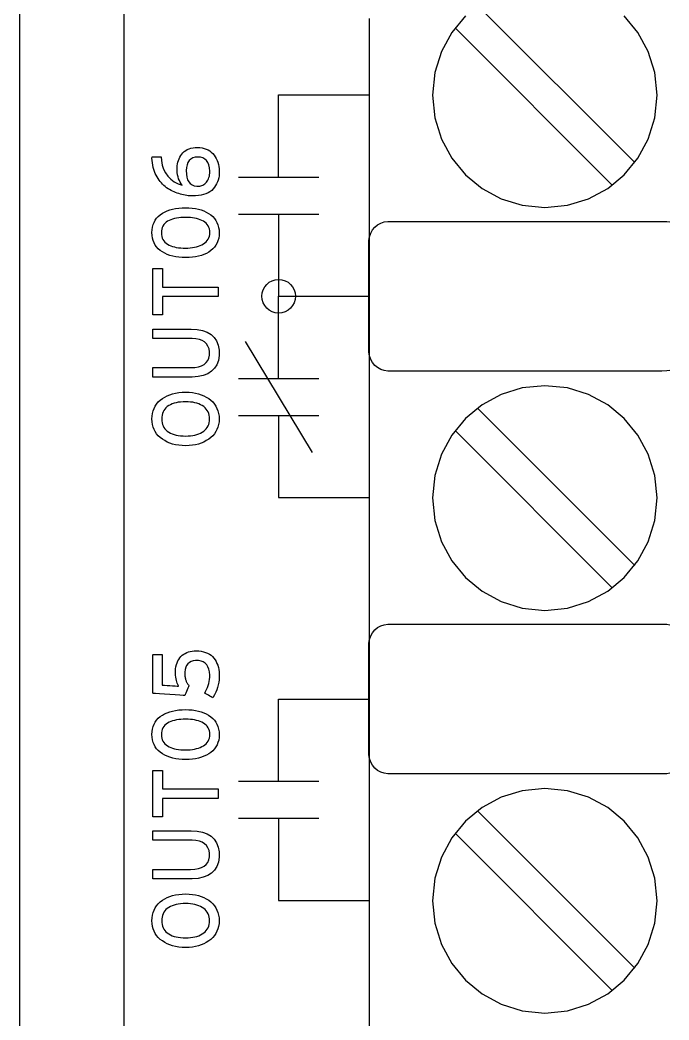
# Model space of a CAD drawing. Extents: x 1 to 47.7, y 0.2 to 35.
# Drawn here: x 31.778 to 32.745, y 5.357 to 6.847 of the extents above; entities that cross this region are included whole.
import ezdxf

# ---------------------------------------------------------------- set-up
doc = ezdxf.new("R2010")
doc.units = 0
doc.header["$MEASUREMENT"] = 0
doc.layers.add('7_0_____DWG', color=7, linetype='CONTINUOUS')

msp = doc.modelspace()

# ---------------------------------------------------------------- linework, layer by layer
at = {"layer": '7_0_____DWG'}
for points in [[(31.9334, 5.2497), (31.9334, 5.3641), (31.9334, 5.4799), (31.9334, 5.597), (31.9334, 5.7155), (31.9334, 5.8351), (31.9334, 5.9559), (31.9334, 6.0778), (31.9334, 6.2006), (31.9334, 6.3245), (31.9334, 6.5748), (31.9334, 6.8281), (31.9334, 7.0841), (31.9334, 7.342), (31.9334, 7.6015), (31.9334, 8.123), (31.9334, 8.6445)], [(31.778, 5.3171), (31.778, 5.3956), (31.778, 5.4748), (31.778, 5.5547), (31.778, 5.6353), (31.778, 5.7166), (31.778, 5.7986), (31.778, 5.8813), (31.778, 5.9646), (31.778, 6.0485), (31.778, 6.133), (31.778, 6.2182), (31.778, 6.3039), (31.778, 6.3903), (31.778, 6.4772), (31.778, 6.5647), (31.778, 6.6527), (31.778, 6.8304), (31.778, 7.0101)], [(32.6938, 6.6343), (32.4595, 6.8686)], [(32.298, 6.849), (32.298, 6.7325), (32.298, 6.6112), (32.298, 6.4854), (32.298, 6.3556), (32.298, 6.2222), (32.298, 6.0857), (32.298, 5.9465), (32.298, 5.8051), (32.298, 5.5174), (32.298, 5.2261)], [(32.4418, 6.853), (32.4213, 6.8282), (32.4059, 6.7998), (32.3961, 6.7684), (32.3927, 6.7347), (32.3961, 6.701), (32.4059, 6.6695), (32.4213, 6.6411), (32.4418, 6.6163), (32.4666, 6.5959), (32.495, 6.5804), (32.5264, 6.5707), (32.5601, 6.5673), (32.5938, 6.5707), (32.6252, 6.5804), (32.6536, 6.5959), (32.6783, 6.6163), (32.6987, 6.6411), (32.7141, 6.6695), (32.7238, 6.701), (32.7272, 6.7347), (32.7238, 6.7684), (32.7141, 6.7998), (32.6987, 6.8282), (32.6783, 6.853)], [(32.6604, 6.6009), (32.4261, 6.8351)], [(32.1633, 6.6127), (32.1633, 6.7352), (32.298, 6.7352)], [(32.1033, 6.6127), (32.2233, 6.6127)], [(32.1033, 6.5577), (32.2233, 6.5577)], [(32.1633, 6.5577), (32.1633, 6.4352), (32.298, 6.4352)], [(32.7462, 6.3246), (32.7416, 6.3239), (32.7341, 6.3238), (32.7019, 6.3238), (32.6478, 6.3238), (32.5801, 6.3238), (32.5071, 6.3238), (32.4371, 6.3238), (32.3783, 6.3238), (32.339, 6.3238), (32.3262, 6.3238), (32.3206, 6.3245), (32.3155, 6.3263), (32.3107, 6.3289), (32.3066, 6.3323), (32.3031, 6.3365), (32.3005, 6.3412), (32.2987, 6.3465), (32.2978, 6.3521), (32.2978, 6.3571), (32.2978, 6.3713), (32.2978, 6.3936), (32.2978, 6.4208), (32.2978, 6.4497), (32.2978, 6.4769), (32.2978, 6.4992), (32.2978, 6.5134), (32.2978, 6.5183), (32.2987, 6.524), (32.3005, 6.5292), (32.3031, 6.534), (32.3066, 6.5382), (32.3107, 6.5416), (32.3155, 6.5442), (32.3206, 6.5459), (32.3262, 6.5466), (32.339, 6.5467), (32.3783, 6.5467), (32.4371, 6.5467), (32.5071, 6.5467), (32.5801, 6.5467), (32.6478, 6.5467), (32.7019, 6.5467), (32.7341, 6.5467), (32.7416, 6.5466), (32.7463, 6.5459)], [(31.9904, 6.4489), (32.0733, 6.4489), (32.0733, 6.4349), (31.9904, 6.4349), (31.9904, 6.4074), (31.9761, 6.4074), (31.9761, 6.4764), (31.9904, 6.4764), (31.9904, 6.4489)], [(32.1633, 6.3127), (32.1633, 6.4352), (32.298, 6.4352)], [(32.1133, 6.3677), (32.2133, 6.2027)], [(32.1033, 6.3127), (32.2233, 6.3127)], [(32.1033, 6.2577), (32.2233, 6.2577)], [(32.1633, 6.2577), (32.1633, 6.1352), (32.298, 6.1352)], [(32.6938, 6.0343), (32.4595, 6.2686)], [(32.6604, 6.0009), (32.4261, 6.2351)], [(32.7462, 5.7246), (32.7416, 5.7239), (32.7341, 5.7238), (32.7019, 5.7238), (32.6478, 5.7238), (32.5801, 5.7238), (32.5071, 5.7238), (32.4371, 5.7238), (32.3783, 5.7238), (32.339, 5.7238), (32.3262, 5.7238), (32.3206, 5.7245), (32.3155, 5.7262), (32.3107, 5.7289), (32.3066, 5.7323), (32.3031, 5.7365), (32.3005, 5.7412), (32.2987, 5.7465), (32.2978, 5.7521), (32.2978, 5.7571), (32.2978, 5.7713), (32.2978, 5.7936), (32.2978, 5.8208), (32.2978, 5.8497), (32.2978, 5.8769), (32.2978, 5.8992), (32.2978, 5.9134), (32.2978, 5.9183), (32.2987, 5.924), (32.3005, 5.9292), (32.3031, 5.934), (32.3066, 5.9381), (32.3107, 5.9416), (32.3155, 5.9442), (32.3206, 5.9459), (32.3262, 5.9466), (32.339, 5.9467), (32.3783, 5.9467), (32.4371, 5.9467), (32.5071, 5.9467), (32.5801, 5.9467), (32.6478, 5.9467), (32.7019, 5.9467), (32.7341, 5.9467), (32.7416, 5.9466), (32.7463, 5.9459)], [(32.1633, 5.7127), (32.1633, 5.8352), (32.298, 5.8352)], [(31.9904, 5.7013), (32.0733, 5.7013), (32.0733, 5.6872), (31.9904, 5.6872), (31.9904, 5.6597), (31.9761, 5.6597), (31.9761, 5.7288), (31.9904, 5.7288), (31.9904, 5.7013)], [(32.1033, 5.7127), (32.2233, 5.7127)], [(32.6938, 5.4343), (32.4595, 5.6686)], [(32.1033, 5.6577), (32.2233, 5.6577)], [(32.1633, 5.6577), (32.1633, 5.5352), (32.298, 5.5352)], [(32.6604, 5.4009), (32.4261, 5.6351)]]:
    msp.add_lwpolyline(points, dxfattribs=at)
for points in [[(32.0425, 6.6569), (32.046, 6.6567), (32.0494, 6.6563), (32.0525, 6.6556), (32.0554, 6.6546), (32.0582, 6.6533), (32.0607, 6.6518), (32.063, 6.65), (32.0652, 6.6479), (32.0671, 6.6456), (32.0688, 6.6431), (32.0704, 6.6405), (32.0717, 6.6377), (32.0727, 6.6348), (32.0736, 6.6317), (32.0742, 6.6284), (32.0746, 6.625), (32.0748, 6.6215), (32.0748, 6.618), (32.0745, 6.6147), (32.074, 6.6115), (32.0733, 6.6084), (32.0723, 6.6055), (32.071, 6.6028), (32.0695, 6.6001), (32.0678, 6.5976), (32.0658, 6.5952), (32.0636, 6.593), (32.061, 6.591), (32.0582, 6.5893), (32.0551, 6.5879), (32.0516, 6.5867), (32.0479, 6.5858), (32.0439, 6.5852), (32.0396, 6.5848), (32.0355, 6.5847), (32.0333, 6.5848), (32.031, 6.5849), (32.0287, 6.5851), (32.0264, 6.5854), (32.0241, 6.5858), (32.0217, 6.5863), (32.0193, 6.5868), (32.0169, 6.5874), (32.0145, 6.5881), (32.0122, 6.5888), (32.0098, 6.5897), (32.0075, 6.5907), (32.0053, 6.5918), (32.003, 6.5929), (32.0008, 6.5942), (31.9987, 6.5955), (31.9965, 6.597), (31.9944, 6.5986), (31.9924, 6.6003), (31.9905, 6.6022), (31.9887, 6.6042), (31.987, 6.6062), (31.9853, 6.6084), (31.9837, 6.6107), (31.9823, 6.6131), (31.9809, 6.6156), (31.9796, 6.6183), (31.9784, 6.6211), (31.9775, 6.6241), (31.9766, 6.6272), (31.9759, 6.6304), (31.9753, 6.6338), (31.9749, 6.6374), (31.9746, 6.6411), (31.9747, 6.6431), (31.9756, 6.6431), (31.9772, 6.6431), (31.9793, 6.6431), (31.9817, 6.6431), (31.984, 6.6431), (31.986, 6.6431), (31.9875, 6.6431), (31.9882, 6.6431), (31.9887, 6.6375), (31.99, 6.6307), (31.992, 6.6245), (31.9948, 6.6189), (31.9984, 6.614), (32.0028, 6.6096), (32.0079, 6.6059), (32.0138, 6.6028), (32.0198, 6.6007), (32.0181, 6.6028), (32.0166, 6.6051), (32.0154, 6.6076), (32.0143, 6.6103), (32.0135, 6.6132), (32.0128, 6.6163), (32.0124, 6.6196), (32.0122, 6.6231), (32.0121, 6.6265), (32.0123, 6.6295), (32.0127, 6.6323), (32.0132, 6.6351), (32.014, 6.6377), (32.0149, 6.6402), (32.0161, 6.6426), (32.0174, 6.6449), (32.0189, 6.647), (32.0207, 6.6491), (32.0227, 6.6508), (32.0249, 6.6524), (32.0273, 6.6537), (32.0299, 6.6548), (32.0327, 6.6557), (32.0358, 6.6564), (32.039, 6.6568)], [(32.0427, 6.6427), (32.0388, 6.6423), (32.0354, 6.6413), (32.0326, 6.6397), (32.0302, 6.6375), (32.0283, 6.6346), (32.027, 6.6312), (32.0262, 6.6271), (32.0258, 6.6224), (32.026, 6.6173), (32.0266, 6.6128), (32.0278, 6.6089), (32.0295, 6.6057), (32.0317, 6.6031), (32.0344, 6.6012), (32.0376, 6.5999), (32.0413, 6.5992), (32.044, 6.5991), (32.0457, 6.5993), (32.0474, 6.5996), (32.0489, 6.6002), (32.0505, 6.6008), (32.0519, 6.6017), (32.0533, 6.6027), (32.0546, 6.6038), (32.0558, 6.6052), (32.057, 6.6066), (32.058, 6.6083), (32.0588, 6.61), (32.0595, 6.612), (32.0601, 6.614), (32.0604, 6.6163), (32.0607, 6.6186), (32.0607, 6.6217), (32.0603, 6.6266), (32.0593, 6.6308), (32.0579, 6.6344), (32.0559, 6.6374), (32.0534, 6.6397), (32.0504, 6.6413), (32.0468, 6.6424)], [(32.0245, 6.567), (32.0297, 6.5669), (32.0346, 6.5665), (32.0393, 6.5658), (32.0437, 6.5649), (32.0479, 6.5638), (32.0518, 6.5623), (32.0556, 6.5606), (32.059, 6.5587), (32.0623, 6.5565), (32.0651, 6.554), (32.0677, 6.5513), (32.0698, 6.5483), (32.0715, 6.5451), (32.0729, 6.5416), (32.0739, 6.5379), (32.0746, 6.534), (32.0749, 6.5298), (32.0746, 6.5256), (32.074, 6.5217), (32.0729, 6.518), (32.0716, 6.5146), (32.0698, 6.5114), (32.0677, 6.5085), (32.0652, 6.5058), (32.0624, 6.5033), (32.0592, 6.5011), (32.0558, 6.4991), (32.0521, 6.4975), (32.0482, 6.496), (32.044, 6.4949), (32.0396, 6.4939), (32.0349, 6.4933), (32.03, 6.4929), (32.0248, 6.4928), (32.0196, 6.4929), (32.0147, 6.4933), (32.01, 6.494), (32.0056, 6.4949), (32.0014, 6.4961), (31.9974, 6.4975), (31.9937, 6.4992), (31.9902, 6.5012), (31.987, 6.5034), (31.9841, 6.5059), (31.9816, 6.5087), (31.9795, 6.5116), (31.9777, 6.5148), (31.9764, 6.5183), (31.9754, 6.5219), (31.9748, 6.5259), (31.9746, 6.53), (31.9748, 6.5342), (31.9754, 6.5382), (31.9764, 6.5419), (31.9778, 6.5453), (31.9795, 6.5485), (31.9816, 6.5515), (31.9841, 6.5542), (31.9869, 6.5566), (31.9901, 6.5588), (31.9935, 6.5607), (31.9972, 6.5624), (32.0011, 6.5638), (32.0053, 6.565), (32.0098, 6.5659), (32.0144, 6.5665), (32.0194, 6.5669)], [(32.0248, 6.5528), (32.0212, 6.5527), (32.0177, 6.5525), (32.0144, 6.5521), (32.0112, 6.5516), (32.0082, 6.551), (32.0054, 6.5502), (32.0027, 6.5492), (32.0001, 6.5481), (31.9978, 6.5469), (31.9957, 6.5454), (31.9938, 6.5437), (31.9923, 6.5419), (31.991, 6.5399), (31.99, 6.5376), (31.9893, 6.5352), (31.9888, 6.5326), (31.9887, 6.5298), (31.9888, 6.527), (31.9893, 6.5244), (31.99, 6.522), (31.991, 6.5198), (31.9922, 6.5178), (31.9938, 6.516), (31.9956, 6.5144), (31.9976, 6.5129), (32, 6.5116), (32.0025, 6.5105), (32.0051, 6.5096), (32.008, 6.5088), (32.0109, 6.5081), (32.0141, 6.5076), (32.0174, 6.5072), (32.0209, 6.507), (32.0245, 6.507), (32.0281, 6.5071), (32.0316, 6.5073), (32.0349, 6.5077), (32.038, 6.5082), (32.041, 6.5089), (32.0438, 6.5098), (32.0465, 6.5107), (32.049, 6.5119), (32.0514, 6.5132), (32.0535, 6.5146), (32.0554, 6.5163), (32.057, 6.5181), (32.0583, 6.5201), (32.0594, 6.5223), (32.0601, 6.5247), (32.0606, 6.5273), (32.0608, 6.53), (32.0606, 6.5328), (32.0601, 6.5355), (32.0594, 6.5379), (32.0584, 6.5401), (32.0571, 6.5421), (32.0555, 6.5439), (32.0536, 6.5456), (32.0515, 6.547), (32.0491, 6.5482), (32.0466, 6.5493), (32.044, 6.5502), (32.0412, 6.551), (32.0382, 6.5517), (32.0351, 6.5521), (32.0318, 6.5525), (32.0284, 6.5527)], [(32.1633, 6.4602), (32.1683, 6.4597), (32.173, 6.4583), (32.1773, 6.456), (32.181, 6.4529), (32.184, 6.4492), (32.1863, 6.445), (32.1878, 6.4403), (32.1883, 6.4352), (32.1878, 6.4302), (32.1863, 6.4255), (32.184, 6.4213), (32.181, 6.4176), (32.1773, 6.4145), (32.173, 6.4122), (32.1683, 6.4107), (32.1633, 6.4102), (32.1583, 6.4107), (32.1536, 6.4122), (32.1493, 6.4145), (32.1456, 6.4176), (32.1426, 6.4213), (32.1403, 6.4255), (32.1388, 6.4302), (32.1383, 6.4352), (32.1388, 6.4403), (32.1403, 6.445), (32.1426, 6.4492), (32.1456, 6.4529), (32.1493, 6.456), (32.1536, 6.4583), (32.1583, 6.4597)], [(32.0328, 6.3864), (32.0419, 6.3859), (32.0499, 6.3843), (32.0568, 6.3819), (32.0626, 6.3784), (32.0673, 6.374), (32.0708, 6.3687), (32.0733, 6.3624), (32.0746, 6.3551), (32.0747, 6.3471), (32.0736, 6.3397), (32.0713, 6.3333), (32.0679, 6.3279), (32.0635, 6.3234), (32.0579, 6.3198), (32.0511, 6.3172), (32.0433, 6.3156), (32.0344, 6.3149), (32.0311, 6.3149), (32.0261, 6.3149), (32.0184, 6.3149), (32.0092, 6.3149), (31.9994, 6.3149), (31.9901, 6.3149), (31.9825, 6.3149), (31.9775, 6.3149), (31.9761, 6.3149), (31.9761, 6.3156), (31.9761, 6.3172), (31.9761, 6.3193), (31.9761, 6.3217), (31.9761, 6.3241), (31.9761, 6.3263), (31.9761, 6.328), (31.9761, 6.3289), (31.9769, 6.329), (31.9812, 6.329), (31.9884, 6.329), (31.9973, 6.329), (32.007, 6.329), (32.0164, 6.329), (32.0244, 6.329), (32.03, 6.329), (32.0321, 6.329), (32.0383, 6.3293), (32.0437, 6.3301), (32.0483, 6.3316), (32.0522, 6.3336), (32.0553, 6.3363), (32.0577, 6.3395), (32.0593, 6.3432), (32.0602, 6.3476), (32.0603, 6.3525), (32.0596, 6.3571), (32.0581, 6.361), (32.056, 6.3644), (32.0531, 6.3672), (32.0495, 6.3694), (32.0452, 6.371), (32.0401, 6.3719), (32.0343, 6.3723), (32.0317, 6.3723), (32.0266, 6.3723), (32.0189, 6.3723), (32.0095, 6.3723), (31.9996, 6.3723), (31.9903, 6.3723), (31.9826, 6.3723), (31.9775, 6.3723), (31.9761, 6.3724), (31.9761, 6.3731), (31.9761, 6.3746), (31.9761, 6.3767), (31.9761, 6.3791), (31.9761, 6.3816), (31.9761, 6.3837), (31.9761, 6.3854), (31.9761, 6.3863), (31.9769, 6.3864), (31.9813, 6.3864), (31.9885, 6.3864), (31.9976, 6.3864), (32.0074, 6.3864), (32.0169, 6.3864), (32.025, 6.3864), (32.0307, 6.3864)], [(32.0247, 6.2924), (32.0298, 6.2922), (32.0348, 6.2917), (32.0394, 6.291), (32.0439, 6.2899), (32.048, 6.2886), (32.052, 6.287), (32.0556, 6.2851), (32.0591, 6.2829), (32.0623, 6.2804), (32.0651, 6.2777), (32.0677, 6.2747), (32.0698, 6.2716), (32.0715, 6.2682), (32.0729, 6.2646), (32.0739, 6.2607), (32.0746, 6.2567), (32.0749, 6.2524), (32.0746, 6.2482), (32.0739, 6.2442), (32.0729, 6.2404), (32.0715, 6.2368), (32.0698, 6.2335), (32.0677, 6.2304), (32.0651, 6.2275), (32.0623, 6.2248), (32.0591, 6.2223), (32.0556, 6.2201), (32.052, 6.2181), (32.048, 6.2165), (32.0439, 6.2151), (32.0394, 6.214), (32.0348, 6.2133), (32.0298, 6.2128), (32.0247, 6.2126), (32.0195, 6.2128), (32.0146, 6.2133), (32.0099, 6.214), (32.0054, 6.2151), (32.0012, 6.2165), (31.9973, 6.2181), (31.9936, 6.2201), (31.9901, 6.2223), (31.9869, 6.2248), (31.9841, 6.2275), (31.9816, 6.2304), (31.9795, 6.2335), (31.9778, 6.2368), (31.9764, 6.2404), (31.9754, 6.2442), (31.9748, 6.2482), (31.9746, 6.2524), (31.9748, 6.2567), (31.9754, 6.2607), (31.9764, 6.2646), (31.9778, 6.2682), (31.9795, 6.2716), (31.9816, 6.2747), (31.9841, 6.2777), (31.9869, 6.2804), (31.9901, 6.2829), (31.9936, 6.2851), (31.9973, 6.287), (32.0012, 6.2886), (32.0054, 6.2899), (32.0099, 6.291), (32.0146, 6.2917), (32.0195, 6.2922)], [(32.5601, 5.9673), (32.5938, 5.9707), (32.6252, 5.9804), (32.6536, 5.9959), (32.6783, 6.0163), (32.6987, 6.0411), (32.7141, 6.0695), (32.7238, 6.101), (32.7272, 6.1347), (32.7238, 6.1684), (32.7141, 6.1998), (32.6987, 6.2282), (32.6783, 6.253), (32.6536, 6.2734), (32.6252, 6.2888), (32.5938, 6.2986), (32.5601, 6.302), (32.5264, 6.2986), (32.495, 6.2888), (32.4666, 6.2734), (32.4418, 6.253), (32.4213, 6.2282), (32.4059, 6.1998), (32.3961, 6.1684), (32.3927, 6.1347), (32.3961, 6.101), (32.4059, 6.0695), (32.4213, 6.0411), (32.4418, 6.0163), (32.4666, 5.9959), (32.495, 5.9804), (32.5264, 5.9707)], [(32.0247, 6.278), (32.0209, 6.2779), (32.0172, 6.2776), (32.0138, 6.2772), (32.0106, 6.2766), (32.0076, 6.2758), (32.0047, 6.2748), (32.0021, 6.2736), (31.9997, 6.2723), (31.9974, 6.2708), (31.9955, 6.2691), (31.9938, 6.2672), (31.9924, 6.2652), (31.9912, 6.2629), (31.9903, 6.2606), (31.9896, 6.258), (31.9892, 6.2553), (31.9891, 6.2524), (31.9892, 6.2496), (31.9896, 6.2469), (31.9903, 6.2444), (31.9912, 6.2421), (31.9924, 6.2399), (31.9938, 6.2379), (31.9955, 6.236), (31.9974, 6.2343), (31.9997, 6.2328), (32.0021, 6.2314), (32.0047, 6.2303), (32.0076, 6.2293), (32.0106, 6.2284), (32.0138, 6.2278), (32.0172, 6.2273), (32.0209, 6.2271), (32.0247, 6.227), (32.0284, 6.2271), (32.032, 6.2273), (32.0354, 6.2278), (32.0386, 6.2284), (32.0416, 6.2293), (32.0444, 6.2303), (32.047, 6.2314), (32.0494, 6.2328), (32.0517, 6.2343), (32.0537, 6.236), (32.0555, 6.2379), (32.057, 6.2399), (32.0582, 6.2421), (32.0591, 6.2444), (32.0598, 6.2469), (32.0602, 6.2496), (32.0603, 6.2524), (32.0602, 6.2553), (32.0598, 6.258), (32.0591, 6.2606), (32.0582, 6.2629), (32.057, 6.2652), (32.0555, 6.2672), (32.0537, 6.2691), (32.0517, 6.2708), (32.0494, 6.2723), (32.047, 6.2736), (32.0444, 6.2748), (32.0416, 6.2758), (32.0386, 6.2766), (32.0354, 6.2772), (32.032, 6.2776), (32.0284, 6.2779)], [(32.0403, 5.9069), (32.0442, 5.9068), (32.0479, 5.9063), (32.0513, 5.9057), (32.0545, 5.9047), (32.0574, 5.9035), (32.0601, 5.9021), (32.0626, 5.9003), (32.0648, 5.8983), (32.0668, 5.8961), (32.0686, 5.8937), (32.0701, 5.8911), (32.0715, 5.8883), (32.0726, 5.8854), (32.0735, 5.8822), (32.0741, 5.879), (32.0746, 5.8755), (32.0748, 5.8719), (32.0748, 5.868), (32.0746, 5.864), (32.0741, 5.8601), (32.0734, 5.8563), (32.0724, 5.8525), (32.0712, 5.8488), (32.0697, 5.8452), (32.0679, 5.8416), (32.066, 5.8381), (32.0651, 5.8371), (32.0641, 5.8376), (32.0626, 5.8385), (32.0607, 5.8396), (32.0587, 5.8407), (32.0567, 5.8419), (32.055, 5.8428), (32.0537, 5.8435), (32.0532, 5.8438), (32.0546, 5.8464), (32.0561, 5.8494), (32.0573, 5.8523), (32.0583, 5.8553), (32.0592, 5.8583), (32.0599, 5.8614), (32.0604, 5.8644), (32.0607, 5.8675), (32.0607, 5.8708), (32.0604, 5.8755), (32.0595, 5.8796), (32.0581, 5.8832), (32.0563, 5.8862), (32.0539, 5.8886), (32.0511, 5.8904), (32.0477, 5.8917), (32.0438, 5.8924), (32.0397, 5.8925), (32.0361, 5.892), (32.033, 5.8911), (32.0303, 5.8896), (32.028, 5.8877), (32.0263, 5.8853), (32.0249, 5.8825), (32.0241, 5.8791), (32.0236, 5.8753), (32.0236, 5.8727), (32.0236, 5.8715), (32.0237, 5.8702), (32.0238, 5.869), (32.024, 5.8678), (32.0242, 5.8666), (32.0244, 5.8655), (32.0247, 5.8645), (32.025, 5.8634), (32.0254, 5.8624), (32.0258, 5.8615), (32.0263, 5.8605), (32.0268, 5.8596), (32.0273, 5.8587), (32.0278, 5.8578), (32.0284, 5.8569), (32.0291, 5.8561), (32.0297, 5.8553), (32.0295, 5.8547), (32.0289, 5.8533), (32.028, 5.8512), (32.0271, 5.8487), (32.026, 5.8462), (32.025, 5.8438), (32.0242, 5.8418), (32.0237, 5.8405), (32.0235, 5.8402), (32.0211, 5.8404), (32.016, 5.8407), (32.0091, 5.8412), (32.0012, 5.8417), (31.9932, 5.8423), (31.9858, 5.8428), (31.9801, 5.8432), (31.9767, 5.8434), (31.9761, 5.8439), (31.9761, 5.8476), (31.9761, 5.8544), (31.9761, 5.8632), (31.9761, 5.8729), (31.9761, 5.8826), (31.9761, 5.8912), (31.9761, 5.8977), (31.9761, 5.901), (31.9763, 5.9013), (31.9774, 5.9013), (31.9792, 5.9013), (31.9813, 5.9013), (31.9837, 5.9013), (31.986, 5.9013), (31.9879, 5.9013), (31.9893, 5.9013), (31.9899, 5.9013), (31.9899, 5.9), (31.9899, 5.8959), (31.9899, 5.8898), (31.9899, 5.8825), (31.9899, 5.8748), (31.9899, 5.8675), (31.9899, 5.8614), (31.9899, 5.8573), (31.99, 5.856), (31.991, 5.856), (31.9935, 5.8558), (31.9971, 5.8555), (32.0011, 5.8552), (32.0053, 5.8549), (32.0092, 5.8546), (32.0123, 5.8544), (32.0142, 5.8542), (32.0143, 5.8548), (32.0133, 5.8567), (32.0124, 5.8587), (32.0116, 5.8608), (32.011, 5.863), (32.0105, 5.8654), (32.0101, 5.8679), (32.0098, 5.8705), (32.0096, 5.8733), (32.0097, 5.8765), (32.0099, 5.88), (32.0104, 5.8833), (32.0111, 5.8864), (32.012, 5.8892), (32.0131, 5.8919), (32.0145, 5.8943), (32.016, 5.8965), (32.0178, 5.8985), (32.0198, 5.9003), (32.0219, 5.9018), (32.0241, 5.9032), (32.0265, 5.9043), (32.029, 5.9053), (32.0316, 5.906), (32.0344, 5.9065), (32.0373, 5.9068)], [(32.0245, 5.8194), (32.0297, 5.8192), (32.0346, 5.8189), (32.0393, 5.8182), (32.0437, 5.8173), (32.0479, 5.8161), (32.0518, 5.8147), (32.0556, 5.813), (32.059, 5.8111), (32.0623, 5.8088), (32.0651, 5.8064), (32.0677, 5.8036), (32.0698, 5.8007), (32.0715, 5.7975), (32.0729, 5.794), (32.0739, 5.7903), (32.0746, 5.7863), (32.0749, 5.7821), (32.0746, 5.778), (32.074, 5.774), (32.0729, 5.7704), (32.0716, 5.7669), (32.0698, 5.7638), (32.0677, 5.7608), (32.0652, 5.7581), (32.0624, 5.7557), (32.0592, 5.7535), (32.0558, 5.7515), (32.0521, 5.7498), (32.0482, 5.7484), (32.044, 5.7472), (32.0396, 5.7463), (32.0349, 5.7457), (32.03, 5.7453), (32.0248, 5.7451), (32.0196, 5.7453), (32.0147, 5.7457), (32.01, 5.7463), (32.0056, 5.7472), (32.0014, 5.7484), (31.9974, 5.7499), (31.9937, 5.7516), (31.9902, 5.7536), (31.987, 5.7558), (31.9841, 5.7583), (31.9816, 5.761), (31.9795, 5.764), (31.9777, 5.7672), (31.9764, 5.7706), (31.9754, 5.7743), (31.9748, 5.7782), (31.9746, 5.7824), (31.9748, 5.7866), (31.9754, 5.7905), (31.9764, 5.7942), (31.9778, 5.7977), (31.9795, 5.8009), (31.9816, 5.8038), (31.9841, 5.8065), (31.9869, 5.809), (31.9901, 5.8112), (31.9935, 5.8131), (31.9972, 5.8148), (32.0011, 5.8162), (32.0053, 5.8173), (32.0098, 5.8182), (32.0144, 5.8189), (32.0194, 5.8192)], [(32.0248, 5.8051), (32.0212, 5.8051), (32.0177, 5.8049), (32.0144, 5.8045), (32.0112, 5.804), (32.0082, 5.8033), (32.0054, 5.8025), (32.0027, 5.8016), (32.0001, 5.8005), (31.9978, 5.7992), (31.9957, 5.7978), (31.9938, 5.7961), (31.9923, 5.7943), (31.991, 5.7922), (31.99, 5.79), (31.9893, 5.7876), (31.9888, 5.7849), (31.9887, 5.7821), (31.9888, 5.7794), (31.9893, 5.7768), (31.99, 5.7744), (31.991, 5.7722), (31.9922, 5.7702), (31.9938, 5.7683), (31.9956, 5.7667), (31.9976, 5.7653), (32, 5.764), (32.0025, 5.7629), (32.0051, 5.7619), (32.008, 5.7611), (32.0109, 5.7605), (32.0141, 5.76), (32.0174, 5.7596), (32.0209, 5.7594), (32.0245, 5.7594), (32.0281, 5.7594), (32.0316, 5.7597), (32.0349, 5.76), (32.038, 5.7606), (32.041, 5.7613), (32.0438, 5.7621), (32.0465, 5.7631), (32.049, 5.7642), (32.0514, 5.7655), (32.0535, 5.767), (32.0554, 5.7686), (32.057, 5.7705), (32.0583, 5.7725), (32.0594, 5.7747), (32.0601, 5.7771), (32.0606, 5.7796), (32.0608, 5.7824), (32.0606, 5.7852), (32.0601, 5.7878), (32.0594, 5.7902), (32.0584, 5.7925), (32.0571, 5.7945), (32.0555, 5.7963), (32.0536, 5.7979), (32.0515, 5.7994), (32.0491, 5.8006), (32.0466, 5.8017), (32.044, 5.8026), (32.0412, 5.8034), (32.0382, 5.804), (32.0351, 5.8045), (32.0318, 5.8049), (32.0284, 5.8051)], [(32.5601, 5.3673), (32.5938, 5.3707), (32.6252, 5.3804), (32.6536, 5.3959), (32.6783, 5.4163), (32.6987, 5.4411), (32.7141, 5.4695), (32.7238, 5.501), (32.7272, 5.5347), (32.7238, 5.5684), (32.7141, 5.5998), (32.6987, 5.6282), (32.6783, 5.653), (32.6536, 5.6734), (32.6252, 5.6888), (32.5938, 5.6986), (32.5601, 5.702), (32.5264, 5.6986), (32.495, 5.6888), (32.4666, 5.6734), (32.4418, 5.653), (32.4213, 5.6282), (32.4059, 5.5998), (32.3961, 5.5684), (32.3927, 5.5347), (32.3961, 5.501), (32.4059, 5.4695), (32.4213, 5.4411), (32.4418, 5.4163), (32.4666, 5.3959), (32.495, 5.3804), (32.5264, 5.3707)], [(32.0328, 5.6388), (32.0419, 5.6382), (32.0499, 5.6367), (32.0568, 5.6342), (32.0626, 5.6308), (32.0673, 5.6264), (32.0708, 5.621), (32.0733, 5.6147), (32.0746, 5.6074), (32.0747, 5.5994), (32.0736, 5.5921), (32.0713, 5.5857), (32.0679, 5.5802), (32.0635, 5.5757), (32.0579, 5.5722), (32.0511, 5.5696), (32.0433, 5.568), (32.0344, 5.5673), (32.0311, 5.5672), (32.0261, 5.5672), (32.0184, 5.5672), (32.0092, 5.5672), (31.9994, 5.5672), (31.9901, 5.5672), (31.9825, 5.5672), (31.9775, 5.5672), (31.9761, 5.5673), (31.9761, 5.568), (31.9761, 5.5695), (31.9761, 5.5716), (31.9761, 5.574), (31.9761, 5.5765), (31.9761, 5.5787), (31.9761, 5.5803), (31.9761, 5.5813), (31.9769, 5.5813), (31.9812, 5.5813), (31.9884, 5.5813), (31.9973, 5.5813), (32.007, 5.5813), (32.0164, 5.5813), (32.0244, 5.5813), (32.03, 5.5813), (32.0321, 5.5813), (32.0383, 5.5816), (32.0437, 5.5825), (32.0483, 5.584), (32.0522, 5.586), (32.0553, 5.5886), (32.0577, 5.5918), (32.0593, 5.5956), (32.0602, 5.6), (32.0603, 5.6049), (32.0596, 5.6094), (32.0581, 5.6134), (32.056, 5.6168), (32.0531, 5.6196), (32.0495, 5.6217), (32.0452, 5.6233), (32.0401, 5.6243), (32.0343, 5.6247), (32.0317, 5.6247), (32.0266, 5.6247), (32.0189, 5.6247), (32.0095, 5.6247), (31.9996, 5.6247), (31.9903, 5.6247), (31.9826, 5.6247), (31.9775, 5.6247), (31.9761, 5.6247), (31.9761, 5.6254), (31.9761, 5.627), (31.9761, 5.6291), (31.9761, 5.6315), (31.9761, 5.6339), (31.9761, 5.6361), (31.9761, 5.6378), (31.9761, 5.6387), (31.9769, 5.6388), (31.9813, 5.6388), (31.9885, 5.6388), (31.9976, 5.6388), (32.0074, 5.6388), (32.0169, 5.6388), (32.025, 5.6388), (32.0307, 5.6388)], [(32.0247, 5.5447), (32.0298, 5.5445), (32.0348, 5.5441), (32.0394, 5.5433), (32.0439, 5.5423), (32.048, 5.541), (32.052, 5.5394), (32.0556, 5.5375), (32.0591, 5.5353), (32.0623, 5.5328), (32.0651, 5.53), (32.0677, 5.5271), (32.0698, 5.5239), (32.0715, 5.5205), (32.0729, 5.5169), (32.0739, 5.5131), (32.0746, 5.509), (32.0749, 5.5048), (32.0746, 5.5006), (32.0739, 5.4965), (32.0729, 5.4928), (32.0715, 5.4892), (32.0698, 5.4858), (32.0677, 5.4827), (32.0651, 5.4798), (32.0623, 5.4771), (32.0591, 5.4747), (32.0556, 5.4724), (32.052, 5.4705), (32.048, 5.4688), (32.0439, 5.4675), (32.0394, 5.4664), (32.0348, 5.4656), (32.0298, 5.4652), (32.0247, 5.465), (32.0195, 5.4652), (32.0146, 5.4656), (32.0099, 5.4664), (32.0054, 5.4675), (32.0012, 5.4688), (31.9973, 5.4705), (31.9936, 5.4724), (31.9901, 5.4747), (31.9869, 5.4771), (31.9841, 5.4798), (31.9816, 5.4827), (31.9795, 5.4858), (31.9778, 5.4892), (31.9764, 5.4928), (31.9754, 5.4965), (31.9748, 5.5006), (31.9746, 5.5048), (31.9748, 5.509), (31.9754, 5.5131), (31.9764, 5.5169), (31.9778, 5.5205), (31.9795, 5.5239), (31.9816, 5.5271), (31.9841, 5.53), (31.9869, 5.5328), (31.9901, 5.5353), (31.9936, 5.5375), (31.9973, 5.5394), (32.0012, 5.541), (32.0054, 5.5423), (32.0099, 5.5433), (32.0146, 5.5441), (32.0195, 5.5445)], [(32.0247, 5.5304), (32.0209, 5.5303), (32.0172, 5.53), (32.0138, 5.5296), (32.0106, 5.5289), (32.0076, 5.5281), (32.0047, 5.5271), (32.0021, 5.526), (31.9997, 5.5246), (31.9974, 5.5231), (31.9955, 5.5214), (31.9938, 5.5196), (31.9924, 5.5175), (31.9912, 5.5153), (31.9903, 5.5129), (31.9896, 5.5104), (31.9892, 5.5077), (31.9891, 5.5048), (31.9892, 5.502), (31.9896, 5.4993), (31.9903, 5.4968), (31.9912, 5.4944), (31.9924, 5.4923), (31.9938, 5.4903), (31.9955, 5.4884), (31.9974, 5.4867), (31.9997, 5.4852), (32.0021, 5.4838), (32.0047, 5.4826), (32.0076, 5.4816), (32.0106, 5.4808), (32.0138, 5.4802), (32.0172, 5.4797), (32.0209, 5.4794), (32.0247, 5.4793), (32.0284, 5.4794), (32.032, 5.4797), (32.0354, 5.4802), (32.0386, 5.4808), (32.0416, 5.4816), (32.0444, 5.4826), (32.047, 5.4838), (32.0494, 5.4852), (32.0517, 5.4867), (32.0537, 5.4884), (32.0555, 5.4903), (32.057, 5.4923), (32.0582, 5.4944), (32.0591, 5.4968), (32.0598, 5.4993), (32.0602, 5.502), (32.0603, 5.5048), (32.0602, 5.5077), (32.0598, 5.5104), (32.0591, 5.5129), (32.0582, 5.5153), (32.057, 5.5175), (32.0555, 5.5196), (32.0537, 5.5214), (32.0517, 5.5231), (32.0494, 5.5246), (32.047, 5.526), (32.0444, 5.5271), (32.0416, 5.5281), (32.0386, 5.5289), (32.0354, 5.5296), (32.032, 5.53), (32.0284, 5.5303)]]:
    msp.add_lwpolyline(points, close=True, dxfattribs=at)

doc.saveas('drawing.dxf')
